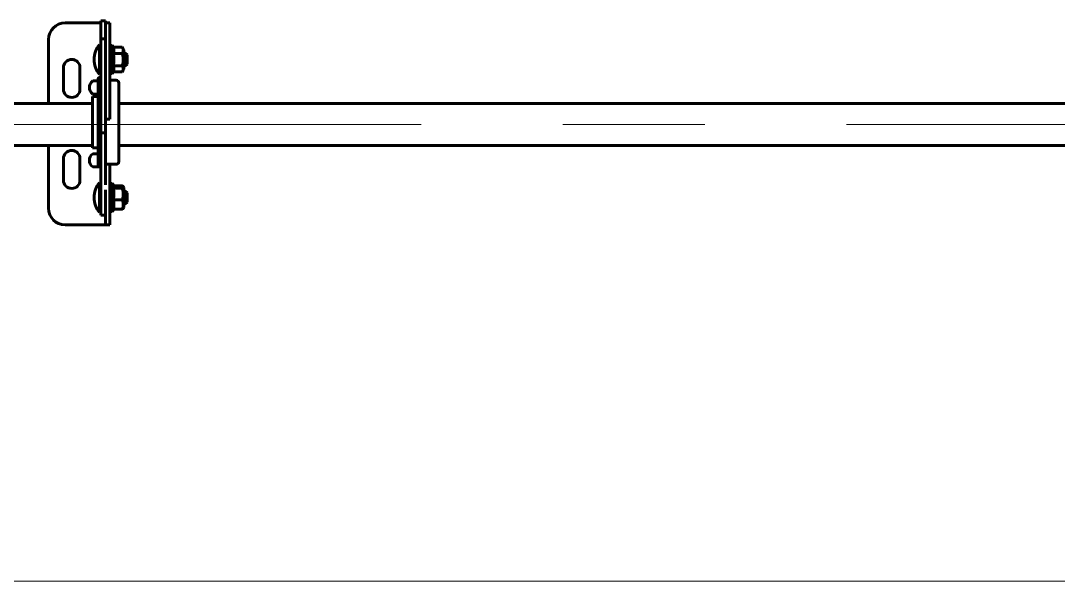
# Model space of a CAD drawing. Header units: millimetres. Extents: x 0 to 840, y 0 to 594.
# Drawn here: x 549.53 to 560.5, y 261.44 to 267.37 of the extents above; entities that cross this region are included whole.
import ezdxf

# ---------------------------------------------------------------- set-up
doc = ezdxf.new("R2010")
doc.units = ezdxf.units.MM
for name, pattern in [('K5LT_AXLED', [19.5, 15, -1.5, 1.5, -1.5]), ('K5LT_BASIC', [0]), ('K5LT_THIN', [0]), ('K5LT_THIN_INCLUDED_TO_HATCHING', [0])]:
    doc.linetypes.add(name, pattern=pattern)
doc.layers.add('Системный слой', color=7, linetype='Continuous')

msp = doc.modelspace()

# ---------------------------------------------------------------- linework, layer by layer
at = {"layer": 'Системный слой', "color": 5, "linetype": 'K5LT_BASIC', "lineweight": 60, "true_color": 0x0000ff}
for p, q in [((550.37332, 267.34295), (549.99707, 267.34295)), ((550.37332, 267.17467), (550.37332, 267.36631)), ((550.42582, 267.36631), (550.37332, 267.36631)), ((550.42582, 267.34295), (550.42582, 267.36631)), ((550.46957, 267.34295), (550.42582, 267.34295)), ((550.42582, 267.08045), (550.42582, 267.34295)), ((550.46957, 267.08045), (550.46957, 267.34295)), ((549.82207, 267.16795), (549.82207, 266.49204)), ((550.36065, 267.11435), (550.37332, 267.11435)), ((550.36065, 266.8011), (550.36065, 267.11435)), ((550.42582, 267.17467), (550.37332, 267.17467)), ((550.37332, 266.1815), (550.37332, 267.17467)), ((550.46957, 267.1056), (550.49582, 267.1056)), ((550.49582, 267.1056), (550.49582, 266.8081)), ((550.42582, 266.5024), (550.42582, 267.08045)), ((550.46957, 266.5024), (550.46957, 267.08045)), ((550.60159, 267.08819), (550.50747, 267.08819)), ((550.60159, 267.02152), (550.50747, 267.02152)), ((550.60197, 267.08753), (550.60159, 267.08819)), ((550.60197, 267.08753), (550.61832, 267.05922)), ((550.61832, 267.04505), (550.61832, 267.05922)), ((550.61832, 266.85447), (550.61832, 267.04505)), ((550.61832, 267.02685), (550.62882, 267.02685)), ((550.62882, 267.02685), (550.65332, 267.00497)), ((550.62882, 266.88763), (550.62882, 267.02685)), ((550.65332, 267.00497), (550.65332, 266.90926)), ((550.60159, 266.89017), (550.50747, 266.89017)), ((550.61832, 266.88685), (550.62882, 266.88685)), ((550.62882, 266.88685), (550.65332, 266.90872)), ((550.62882, 266.88685), (550.62882, 266.88763)), ((550.65332, 266.90926), (550.65332, 266.90872)), ((549.97957, 266.87045), (549.97957, 266.64295)), ((550.15457, 266.64295), (550.15457, 266.87045)), ((550.36065, 266.79935), (550.36065, 266.8011)), ((550.36065, 266.79935), (550.37332, 266.79935)), ((550.46957, 266.8081), (550.49582, 266.8081)), ((550.60159, 266.82551), (550.50747, 266.82551)), ((550.60197, 266.82616), (550.60159, 266.82551)), ((550.60197, 266.82616), (550.61832, 266.85447)), ((550.34532, 266.72941), (550.29094, 266.72941)), ((550.34532, 266.19447), (550.34532, 266.75145)), ((550.53782, 266.73745), (550.46957, 266.73745)), ((550.56582, 266.20349), (550.56582, 266.70945)), ((550.28582, 266.23469), (550.28582, 266.5642)), ((550.34532, 266.5642), (550.28582, 266.5642)), ((550.34532, 266.59149), (550.29094, 266.59149)), ((550.56582, 266.23469), (550.56582, 266.5642)), ((549.1026, 266.49204), (550.28582, 266.49204)), ((550.42582, 266.3274), (550.42582, 266.5024)), ((550.46957, 266.3274), (550.46957, 266.5024)), ((550.56582, 266.49204), (566.96023, 266.49204)), ((550.28582, 266.0217), (550.28582, 266.23469)), ((550.46957, 266.3274), (550.42582, 266.3274)), ((550.42582, 266.1815), (550.42582, 266.3274)), ((550.56582, 266.0217), (550.56582, 266.23469)), ((550.34532, 265.83445), (550.34532, 266.19447)), ((550.42582, 266.1815), (550.37332, 266.1815)), ((550.37332, 265.75619), (550.37332, 266.1815)), ((550.42582, 265.75619), (550.42582, 266.1815)), ((550.56582, 265.87645), (550.56582, 266.20349)), ((550.28582, 266.04754), (549.1026, 266.04754)), ((549.82207, 266.04754), (549.82207, 265.38295)), ((550.34532, 266.0217), (550.28582, 266.0217)), ((566.96023, 266.04754), (550.56582, 266.04754)), ((549.97957, 265.90795), (549.97957, 265.68045)), ((550.15457, 265.68045), (550.15457, 265.90795)), ((550.34532, 265.95941), (550.29094, 265.95941)), ((550.35402, 265.82149), (550.29094, 265.82149)), ((550.37332, 265.82149), (550.36462, 265.82149)), ((550.53782, 265.84845), (550.42582, 265.84845)), ((550.46957, 265.6304), (550.46957, 265.84845)), ((550.37332, 265.32967), (550.37332, 265.75619)), ((550.42582, 265.6304), (550.42582, 265.75619)), ((550.36065, 265.65479), (550.37332, 265.65479)), ((550.36065, 265.34154), (550.36065, 265.65479)), ((550.42582, 265.56563), (550.42582, 265.57818)), ((550.46957, 265.64604), (550.49582, 265.64604)), ((550.46957, 265.57818), (550.46957, 265.6304)), ((550.46957, 265.56563), (550.46957, 265.57818)), ((550.49582, 265.64604), (550.49582, 265.34854)), ((550.60159, 265.59586), (550.50747, 265.59586)), ((550.60159, 265.62175), (550.51001, 265.62175)), ((550.61044, 265.61331), (550.61832, 265.59966)), ((550.61832, 265.59765), (550.61832, 265.59966)), ((550.61832, 265.39491), (550.61832, 265.59765)), ((550.42582, 265.40031), (550.42582, 265.56563)), ((550.46957, 265.40031), (550.46957, 265.56563)), ((550.60159, 265.47139), (550.50747, 265.47139)), ((550.61832, 265.56729), (550.62882, 265.56729)), ((550.62882, 265.56729), (550.65332, 265.54541)), ((550.62882, 265.42806), (550.62882, 265.56729)), ((550.65332, 265.54541), (550.65332, 265.4497)), ((550.42582, 265.21764), (550.42582, 265.40031)), ((550.46957, 265.21764), (550.46957, 265.40031)), ((550.60159, 265.37282), (550.50747, 265.37282)), ((550.61044, 265.38126), (550.61832, 265.39491)), ((550.61832, 265.42729), (550.62882, 265.42729)), ((550.62882, 265.42729), (550.65332, 265.44916)), ((550.62882, 265.42729), (550.62882, 265.42806)), ((550.65332, 265.4497), (550.65332, 265.44916)), ((550.36065, 265.33979), (550.36065, 265.34154)), ((550.36065, 265.33979), (550.37332, 265.33979)), ((550.37332, 265.31111), (550.37332, 265.32967)), ((550.42582, 265.31111), (550.37332, 265.31111)), ((550.46957, 265.34854), (550.49582, 265.34854)), ((549.99707, 265.20795), (550.37332, 265.20795)), ((550.37332, 265.20795), (550.42582, 265.20795)), ((550.42582, 265.20795), (550.42582, 265.21764)), ((550.46957, 265.20795), (550.42582, 265.20795)), ((550.46957, 265.20795), (550.46957, 265.21764))]:
    msp.add_line(p, q, dxfattribs=at)
at = {"layer": 'Системный слой', "color": 7, "linetype": 'K5LT_THIN', "lineweight": 18}
for p, q in [((550.61832, 267.0181), (550.62882, 267.0181)), ((550.61832, 267.0181), (550.62882, 267.0181)), ((550.63862, 267.0181), (550.62882, 267.0181)), ((550.61832, 266.8956), (550.62882, 266.8956)), ((550.61832, 266.8956), (550.62882, 266.8956)), ((550.62882, 266.8956), (550.63785, 266.8956)), ((550.63862, 266.8956), (550.63785, 266.8956)), ((550.61832, 265.55854), (550.62882, 265.55854)), ((550.61832, 265.55854), (550.62882, 265.55854)), ((550.63862, 265.55854), (550.62882, 265.55854)), ((550.61832, 265.43604), (550.62882, 265.43604)), ((550.61832, 265.43604), (550.62882, 265.43604)), ((550.62882, 265.43604), (550.63785, 265.43604)), ((550.63862, 265.43604), (550.63785, 265.43604))]:
    msp.add_line(p, q, dxfattribs=at)
at = {"layer": 'Системный слой', "color": 30, "linetype": 'K5LT_AXLED', "lineweight": 18, "true_color": 0xff8000}
msp.add_line((519.2633, 266.26979), (571.47579, 266.26979), dxfattribs=at)
at = {"layer": 'Системный слой', "color": 7, "linetype": 'K5LT_THIN_INCLUDED_TO_HATCHING', "lineweight": 18}
for p, q in [((528.77872, 261.43979), (559.63619, 261.43979)), ((556.63522, 261.43979), (568.0758, 261.43979))]:
    msp.add_line(p, q, dxfattribs=at)
at = {"layer": 'Системный слой', "color": 5, "linetype": 'K5LT_BASIC', "lineweight": 60, "true_color": 0x0000ff}
for centre, radius, start, end in [((549.99707, 267.16795), 0.175, 90, 180), ((550.54832, 266.95685), 0.245, 139.994799, 180), ((550.45261, 267.06406), 0.05994, 23.739516, 43.868503), ((550.06707, 266.87045), 0.0875, 0, 180), ((550.54832, 266.95685), 0.245, 180, 220.005201), ((550.45261, 266.84964), 0.05994, 316.131497, 336.943154), ((550.35932, 266.75145), 0.014, 0, 180), ((550.53782, 266.70945), 0.028, 0, 90), ((550.06707, 266.64295), 0.0875, 180, 0), ((550.06707, 265.90795), 0.0875, 0, 180), ((550.35932, 265.83445), 0.014, 180, 0), ((550.53782, 265.87645), 0.028, 270, 0), ((550.06707, 265.68045), 0.0875, 180, 0), ((550.54832, 265.49729), 0.245, 139.994799, 180), ((550.45261, 265.6045), 0.05994, 8.456532, 43.868503), ((550.54832, 265.49729), 0.245, 180, 220.005201), ((549.99707, 265.38295), 0.175, 180, 270), ((550.45261, 265.39007), 0.05994, 316.131497, 343.27252)]:
    msp.add_arc(centre, radius, start, end, dxfattribs=at)
for centre in [(550.39905, 266.66045), (550.39905, 265.89045)]:
    msp.add_ellipse(centre, major_axis=(-0.1456, 0), ratio=0.70710678, start_param=5.54922083, end_param=7.01714978, dxfattribs=at)
for points, knots in [([(550.50747, 267.02152), (550.50807, 267.02289), (550.50894, 267.02525), (550.51, 267.029), (550.51082, 267.03291), (550.51147, 267.03757), (550.51188, 267.0425), (550.5121, 267.04744), (550.51219, 267.05208), (550.5122, 267.05653), (550.51213, 267.06092), (550.51198, 267.06538), (550.51168, 267.0699), (550.51121, 267.0742), (550.51058, 267.07802), (550.50989, 267.08107), (550.50896, 267.08438), (550.50813, 267.08667), (550.50747, 267.08819)], [0, 0, 0, 0, 1.18794876, 2.04768968, 3.21852426, 4.54097484, 6.02457039, 7.42870802, 8.7435824, 9.96575174, 11.20990078, 12.47950408, 13.76530907, 15.06442676, 16.15165758, 17.02526425, 17.68264086, 19, 19, 19, 19]), ([(550.50747, 266.89017), (550.50807, 266.89287), (550.50894, 266.89754), (550.51, 266.90491), (550.51082, 266.91262), (550.51147, 266.92179), (550.51188, 266.93152), (550.5121, 266.94125), (550.51219, 266.95038), (550.5122, 266.95914), (550.51213, 266.96779), (550.51198, 266.97658), (550.51168, 266.98548), (550.51121, 266.99396), (550.51058, 267.00147), (550.50989, 267.00749), (550.50896, 267.01402), (550.50813, 267.01852), (550.50747, 267.02152)], [0, 0, 0, 0, 1.18794856, 2.04768933, 3.2185237, 4.54097405, 6.02456936, 7.4287068, 8.74358104, 9.96575033, 11.20989939, 12.47950278, 13.76530794, 15.06442584, 16.15165688, 17.02526375, 17.68264052, 19, 19, 19, 19]), ([(550.60159, 267.08819), (550.60313, 267.08548), (550.60595, 267.08003), (550.60865, 267.07316), (550.61023, 267.06759), (550.61105, 267.06361), (550.61161, 267.05937), (550.61175, 267.05652), (550.61175, 267.05485)], [0, 0, 0, 0, 2.23658649, 4.48133772, 5.60779571, 6.73658649, 7.67889786, 9, 9, 9, 9]), ([(550.61175, 267.05485), (550.61175, 267.05269), (550.61155, 267.04948), (550.61083, 267.04493), (550.60993, 267.04095), (550.6085, 267.03624), (550.60592, 267.02965), (550.6034, 267.02469), (550.60159, 267.02152)], [0, 0, 0, 0, 1.72094726, 2.56192555, 3.63990694, 4.91590073, 6.36391314, 9, 9, 9, 9]), ([(550.60159, 266.89017), (550.60355, 266.89697), (550.60619, 266.90728), (550.60888, 266.92132), (550.61044, 266.93216), (550.61146, 266.94332), (550.61186, 266.95466), (550.6116, 266.96606), (550.61068, 266.97743), (550.60916, 266.98873), (550.60641, 267.00352), (550.60365, 267.0144), (550.60159, 267.02152)], [0, 0, 0, 0, 2.07071269, 3.10972938, 4.17780893, 5.2725111, 6.38717227, 7.49516984, 8.60446238, 9.72171352, 10.83069947, 13, 13, 13, 13]), ([(550.50776, 266.82617), (550.50823, 266.82728), (550.50901, 266.82936), (550.51, 266.83276), (550.51082, 266.83656), (550.51147, 266.84107), (550.51188, 266.84586), (550.5121, 266.85065), (550.51219, 266.85515), (550.5122, 266.85946), (550.51213, 266.86372), (550.51198, 266.86805), (550.51168, 266.87243), (550.51121, 266.87661), (550.51058, 266.88031), (550.50989, 266.88327), (550.50896, 266.88648), (550.50813, 266.8887), (550.50747, 266.89017)], [0, 0, 0, 0, 1.00033361, 1.86913004, 3.05229682, 4.38867656, 5.88789859, 7.30682583, 8.63554966, 9.8705921, 11.12784582, 12.41082201, 13.71017061, 15.0229722, 16.1216551, 17.00446373, 17.66876469, 19, 19, 19, 19]), ([(550.60159, 266.89017), (550.60187, 266.8897), (550.60257, 266.88848), (550.60403, 266.88584), (550.60622, 266.88148), (550.60873, 266.87545), (550.61071, 266.86861), (550.61168, 266.86219), (550.61183, 266.85645), (550.61139, 266.85122), (550.61039, 266.84603), (550.60887, 266.84081), (550.60627, 266.83415), (550.60377, 266.82928), (550.60197, 266.82616)], [0, 0, 0, 0, 0.33839855, 0.87983624, 1.89503189, 3.45281379, 5.13737815, 6.67800613, 7.91031301, 9.10859046, 10.30172651, 11.5237506, 12.75482564, 15, 15, 15, 15]), ([(550.50747, 265.59586), (550.50807, 265.59639), (550.50894, 265.59731), (550.51, 265.59876), (550.51082, 265.60028), (550.51147, 265.60209), (550.51188, 265.60401), (550.5121, 265.60593), (550.51219, 265.60773), (550.5122, 265.60945), (550.51213, 265.6113), (550.512, 265.61259), (550.51189, 265.61331)], [0, 0, 0, 0, 1.20705552, 2.08062437, 3.27029044, 4.61401109, 6.12146853, 7.54819007, 8.88421265, 10.12603916, 11.39019888, 13, 13, 13, 13]), ([(550.50747, 265.47139), (550.50807, 265.47395), (550.50894, 265.47837), (550.51, 265.48536), (550.51082, 265.49266), (550.51147, 265.50136), (550.51188, 265.51057), (550.5121, 265.51979), (550.51219, 265.52845), (550.5122, 265.53675), (550.51213, 265.54495), (550.51198, 265.55327), (550.51168, 265.56171), (550.51121, 265.56975), (550.51058, 265.57687), (550.50989, 265.58257), (550.50896, 265.58875), (550.50813, 265.59302), (550.50747, 265.59586)], [0, 0, 0, 0, 1.18794856, 2.04768933, 3.2185237, 4.54097405, 6.02456936, 7.4287068, 8.74358104, 9.96575033, 11.20989939, 12.47950278, 13.76530794, 15.06442584, 16.15165688, 17.02526375, 17.68264052, 19, 19, 19, 19]), ([(550.60159, 265.62175), (550.60391, 265.62017), (550.60659, 265.61805), (550.60917, 265.61523), (550.61004, 265.61401), (550.61043, 265.61332)], [0, 0, 0, 0, 3.41105552, 4.55241864, 6, 6, 6, 6]), ([(550.61175, 265.6088), (550.61175, 265.60796), (550.61155, 265.60672), (550.61083, 265.60495), (550.60993, 265.60341), (550.6085, 265.60158), (550.60592, 265.59902), (550.6034, 265.59709), (550.60159, 265.59586)], [0, 0, 0, 0, 1.72094726, 2.56192555, 3.63990694, 4.91590073, 6.36391314, 9, 9, 9, 9]), ([(550.60159, 265.47139), (550.60355, 265.47783), (550.60619, 265.48761), (550.60888, 265.50091), (550.61044, 265.51118), (550.61146, 265.52176), (550.61186, 265.53251), (550.6116, 265.54331), (550.61068, 265.55408), (550.60916, 265.56479), (550.60641, 265.5788), (550.60365, 265.58911), (550.60159, 265.59586)], [0, 0, 0, 0, 2.07071269, 3.10972938, 4.17780893, 5.2725111, 6.38717227, 7.49516984, 8.60446238, 9.72171352, 10.83069947, 13, 13, 13, 13]), ([(550.61043, 265.61332), (550.61067, 265.61292), (550.6111, 265.61206), (550.61161, 265.61056), (550.61175, 265.60945), (550.61175, 265.6088)], [0, 0, 0, 0, 1.61025488, 3.43780725, 6, 6, 6, 6]), ([(550.50747, 265.37282), (550.50807, 265.37485), (550.50894, 265.37835), (550.51, 265.38388), (550.51082, 265.38967), (550.51147, 265.39655), (550.51188, 265.40385), (550.5121, 265.41115), (550.51219, 265.41801), (550.5122, 265.42458), (550.51213, 265.43107), (550.51198, 265.43767), (550.51168, 265.44435), (550.51121, 265.45072), (550.51058, 265.45635), (550.50989, 265.46087), (550.50896, 265.46577), (550.50813, 265.46915), (550.50747, 265.47139)], [0, 0, 0, 0, 1.18794853, 2.04768929, 3.21852363, 4.54097395, 6.02456923, 7.42870664, 8.74358086, 9.96575015, 11.20989921, 12.47950262, 13.76530779, 15.06442573, 16.15165679, 17.02526369, 17.68264048, 19, 19, 19, 19]), ([(550.60159, 265.47139), (550.60187, 265.47068), (550.60257, 265.46882), (550.60403, 265.46479), (550.60622, 265.45814), (550.60873, 265.44895), (550.61071, 265.43853), (550.61168, 265.42874), (550.61183, 265.41999), (550.61139, 265.41202), (550.61039, 265.4041), (550.60887, 265.39616), (550.60619, 265.38566), (550.60354, 265.3779), (550.60159, 265.37282)], [0, 0, 0, 0, 0.33488307, 0.87069599, 1.87534522, 3.41694398, 5.08400812, 6.60863117, 7.82813614, 9.01396519, 10.19470626, 11.40403527, 12.6223212, 15, 15, 15, 15]), ([(550.60159, 265.37282), (550.60316, 265.37389), (550.60575, 265.37584), (550.60866, 265.37866), (550.60994, 265.3804), (550.61044, 265.38126)], [0, 0, 0, 0, 2.32830209, 4.19801419, 6, 6, 6, 6])]:
    msp.add_open_spline(points, degree=3, knots=knots, dxfattribs=at)

doc.saveas('drawing.dxf')
